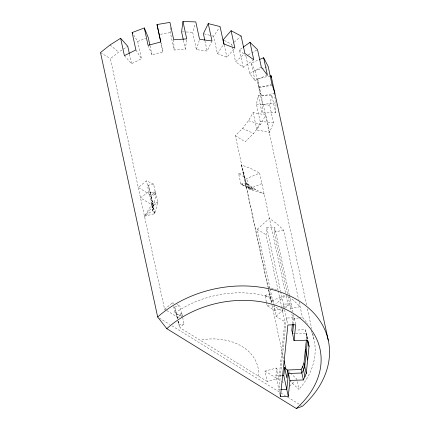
<?xml version="1.0" encoding="UTF-8"?>
<svg xmlns="http://www.w3.org/2000/svg" width="430" height="430" viewBox="0 0 430 430"><rect width="100%" height="100%" fill="white"/><g stroke="black" fill="none" stroke-linecap="round" stroke-linejoin="round"><path stroke-width="0.32" stroke-dasharray="2.15 1.61" d="M262.477 104.474L276.087 102.872L275.614 112.73L262.074 112.982L262.477 104.474L258.715 87.075L257.651 78.733L269.809 76.088M258.489 376.132L258.656 372.59A52.895 39.125 -12.2 0 0 204.782 339.388L200.127 340.168M278.086 290.331L266.062 234.715L266.804 227.572L274.63 227.293L289.202 294.684M287.433 293.593L274.136 232.093L274.63 227.293M280.037 394.74L275.936 375.761L276.737 368.01L264.966 371.079L267.224 381.517L278.995 378.448L284.87 321.71L281.763 307.342M282.816 309.32L282.612 311.272L273.786 305.832L276.044 316.27L284.87 321.71M283.085 306.724L283.354 304.123L291.185 303.843L290.685 308.643L300.124 306.687L293.609 300.398L285.955 294.921L275.732 304.085M292.47 323.661L292.943 319.082L291.814 313.862M293.507 324.397L294.19 317.765L286.364 318.044L278.946 389.677L280.247 389.634M306.456 339.254L306.789 336.045L306.251 332.68L305.225 329.719L296.27 330.041M170.156 27.504L170.355 32.621L174.118 50.02L185.346 49.256L186.722 38.899M271.857 95.331L269.691 105.226L273.453 122.625L269.637 132.381L256.909 129.946L260.209 121.523L256.447 104.124L258.312 95.584L271.857 95.331L275.614 112.73M150.306 192.801L154.816 213.678L157.729 202.116L155.472 191.678L150.306 192.801L148.409 185.206L153.58 184.083L155.837 194.521L152.87 210.49L154.816 213.678L144.475 216.258L152.564 203.239L148.409 185.206M211.995 41.001L207.158 51.068L196.419 49.606L192.661 32.207L195.059 24.333M196.419 49.606L199.558 39.307M268.261 287.837L235.361 135.681L242.515 128.457L248.481 120.701L253.146 112.547L265.874 114.982L269.637 132.381M235.361 135.681L245.267 141.782L253.555 133.418L260.462 124.431L265.874 114.982M233.974 49.127L226.895 57.211L217.376 53.616L213.613 36.217L219.354 27.627M217.376 53.616L223.831 43.951M289.53 386.215L294.448 381.249M232.211 46.316L231.791 44.387L233.759 42.624M234.248 42.183L241.128 36.018M253.754 59.759L243.203 67.263L235.554 61.786L244.89 53.417M154.816 213.678L151.263 195.446L155.472 191.678M269.965 288.164L257.231 229.276L269.406 218.37L277.06 223.847L283.569 230.131L298.565 299.49M177.88 318.539L177.595 317.233L181.804 313.465L182.368 316.071M267.224 381.517L179.853 327.676L184.061 323.903L182.508 316.727M276.044 316.27L284.805 308.412M285.294 307.977L288.213 305.359L285.955 294.921M166.27 310.256L164.572 309.208L110.403 58.673L118.626 52.111L122.937 49.385M153.58 184.083L146.463 180.858L138.24 187.421L151.263 195.446M164.572 309.208L172.796 302.645L173.983 303.182M243.203 67.263L239.44 49.864L242.606 47.612M123.474 49.047L127.78 46.322M267.396 75.142L254.979 80.539L249.717 73.546L245.955 56.147L247.691 55.174M248.271 54.846L257.538 49.643M249.717 73.546L261.3 67.042M124.394 55.658L131.542 63.721L141.465 58.803L137.702 41.404L133.171 34.217M254.979 80.539L251.217 63.14L258.903 59.797M243.353 173.79L246.046 182.89L255.479 189.436L264.138 194.011L248.954 188.99L240.875 184.013L238.618 173.575L246.696 178.552L259.629 173.134L285.531 292.959M261.881 183.572L248.954 188.99L246.046 182.89L243.788 172.446L241.45 164.964L250.97 168.56L259.629 173.134M266.363 301.887L264.95 295.362L273.028 300.339L285.343 295.179M266.503 302.537L267.207 305.8L275.286 310.777L280.828 308.455M283.289 307.423L288.213 305.359M137.702 41.404L145.754 38.372M251.217 63.14L255.135 70.708L268.18 66.516M274.851 93.208L261.413 96.132L258.898 88.107L271.937 83.915M148.081 45.365L151.989 54.836L162.938 51.89L160.987 42.871M238.618 173.575L243.788 172.446M152.564 203.239L157.729 202.116L153.521 205.884L144.475 216.258L152.87 210.49L152.564 203.239L153.521 205.884L140.497 197.859L148.812 191.71L155.837 194.521L150.667 195.645L152.87 210.49L146.463 180.858M240.875 184.013L246.046 182.89L253.334 189.291L240.875 184.013L251.184 189.141L246.046 182.89L245.96 185.846L255.479 189.436L248.954 188.99L246.696 178.552M174.741 306.993L179.912 305.87L182.169 316.308L176.999 317.437L174.741 306.993L177.482 318.506M176.639 314.588L181.804 313.465M264.95 295.362L270.121 294.238L272.093 303.37M177.945 321.231L178.891 325.026L184.061 323.903M267.207 305.8L271.733 304.816M274.136 232.093L283.569 230.131M292.943 319.082L298.603 317.91M299.232 317.775L302.376 317.125A86.752 64.167 -12.2 0 1 307.638 324.113M160.492 34.271L170.355 32.621M258.715 87.075L272.324 85.473M293.185 333.659L295.104 333.589M295.743 333.567L305.977 333.202L307.45 338.964M275.936 375.761L282.462 375.524M182.234 31.874L185.491 31.981M186.142 32.003L192.661 32.207M256.447 104.124L269.691 105.226M260.209 121.523L273.453 122.625M204.035 33.83L211.06 35.583M211.694 35.744L213.613 36.217M248.481 120.701L260.462 124.431M276.705 290.121L267.782 286.756L241.45 164.964M242.515 128.457L253.555 133.418M176.945 304.526L179.912 305.87M173.645 306.563L175.053 313.088L182.169 316.308M224.288 40.42L231.791 44.387M100.502 52.567L110.403 58.673M257.231 229.276L266.062 234.715M166.84 310.605L177.595 317.233M264.966 371.079L280.962 380.932M281.532 381.286L284.391 383.044M159.385 318.076L169.646 324.397M171.925 325.806L280.215 392.536M280.785 392.891L285.348 395.697M287.627 397.105L301.306 405.533M110.026 44.967L118.626 52.111M288.944 371.649L289.911 372.568M290.395 373.025L296.684 378.991L298.941 389.435L289.75 380.711M239.44 49.864L245.955 56.147M135.885 49.961L141.465 58.803M268.755 289.874L270.121 294.238M268.487 290.019L270.035 297.194L272.378 304.677M176.999 317.437L177.316 318.7M161.035 43.194L162.938 51.89M273.996 93.203L275.807 101.582M257.651 78.733L306.552 304.913M307.407 308.848L311.664 328.547M312.658 333.142L314.077 339.705M255.135 70.708L258.898 88.107M258.312 95.584L262.074 112.982M306.251 332.68L307.687 339.318M306.789 336.045L307.412 338.942M305.225 329.719L307.208 338.894M299.129 302.102L302.376 317.125M253.146 112.547L256.909 129.946M289.342 295.34L292.959 312.067M293.507 314.599L295.56 324.091M287.998 296.211L291.25 311.255M232.345 46.961L235.554 61.786M266.804 227.572L280.527 291.04M280.666 291.696L284.036 307.289M284.585 309.82L287.729 324.37M278.226 290.986L281.623 306.692M224.245 44.967L226.895 57.211M273.028 300.339L273.733 303.601M273.878 304.252L275.286 310.777M270.104 288.82L273.362 303.865M268.401 288.492L271.524 302.919M272.088 305.542L283.574 358.668M276.737 368.01L278.995 378.448M204.927 40.759L207.158 51.068M183.395 40.232L185.346 49.256M150.038 45.811L151.989 54.836M129.452 54.056L131.542 63.721M178.445 321.151L179.853 327.676M178.047 321.113L178.891 325.026M172.796 302.645L173.08 303.951M173.72 39.786L174.118 50.02M311.051 330.487A86.752 64.167 -12.2 0 1 298.941 389.435M175.053 313.088A86.752 64.167 -12.2 0 1 270.035 297.194"/><path stroke-width="0.64" d="M289.927 380.437L288.277 396.358L280.451 396.637L287.869 325.005L295.695 324.72L294.05 340.641L307.482 340.157L308.509 343.118L309.046 346.483L306.251 373.471L303.36 379.953L289.927 380.437L287.67 369.999L301.102 369.515L302.752 366.462L303.994 363.033L306.386 339.899M288.277 396.358L283.762 375.481L284.59 367.521L287.976 370.73M287.67 369.999L286.848 377.959L284.59 367.521M292.4 324.317L291.793 330.202L294.05 340.641M292.545 333.68L293.507 324.397M307.471 340.168L304.746 366.51L303.505 369.94L301.855 372.998L288.423 373.476L286.772 389.397L280.903 389.607M224.105 44.322L223.132 39.813L231.098 30.718L234.861 48.117L223.831 43.951L220.069 26.558L208.233 23.602L211.995 41.001L199.558 39.307L195.795 21.908L182.96 21.5L181.584 31.858L183.255 39.587M208.233 23.602L203.395 33.669L204.787 40.114M243.133 47.235L249.991 42.36L257.538 49.643L261.3 67.042L267.396 75.142L263.633 57.744L259.494 59.539M129.312 53.411L127.78 46.322L120.631 38.259L110.026 44.967L100.502 52.567L157.676 317.023L166.802 328.676L296.329 408.5L302.446 406.237A100.507 74.336 -12.2 0 0 298.307 300.468A100.507 74.336 -12.2 0 0 157.676 317.023M120.631 38.259L124.394 55.658L135.885 49.961L132.128 32.562L144.319 27.966L148.226 37.437L149.898 45.172M269.809 76.088L271.094 75.809L328.267 340.264M144.319 27.966L148.081 45.365L160.766 41.952L157.004 24.553L169.957 22.387L173.72 39.786L186.722 38.899L182.96 21.5M282.462 375.524L283.762 375.481M231.098 30.718L241.128 36.018L244.89 53.417L253.754 59.759L249.991 42.36M132.128 32.562L132.822 33.664M263.633 57.744L268.18 66.516L271.937 83.915L274.851 93.208M157.004 24.553L160.847 42.226M307.676 340.157L309.046 346.483M305.391 349.536L307.649 359.98M303.994 363.033L306.251 373.471M302.752 366.462L305.01 376.9M301.102 369.515L303.36 379.953M283.999 360.636L285.842 369.16M280.177 395.374L280.451 396.637M271.094 75.809L271.335 77.744M166.802 328.676A89.929 66.516 -12.2 0 1 293.185 313.368A89.929 66.516 -12.2 0 1 296.329 408.5"/></g></svg>
